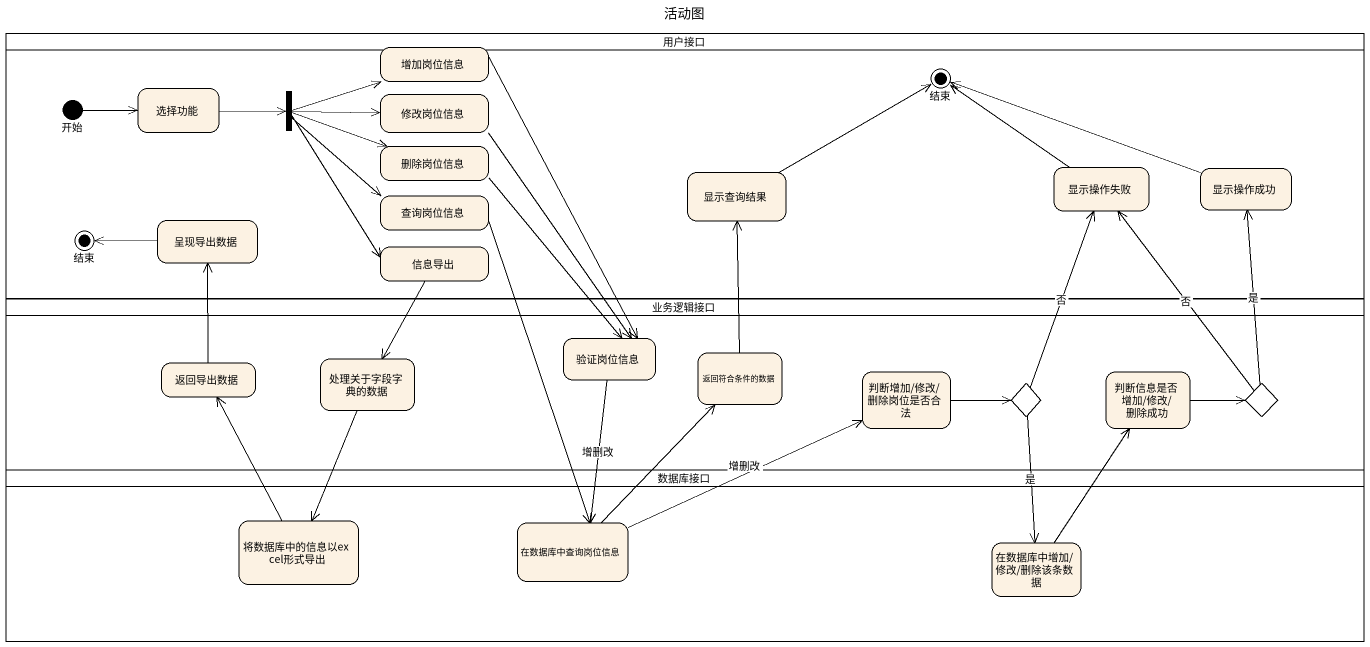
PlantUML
@startuml
title 活动图
hide empty description
state 用户接口 <<partition>> {
  state 增加岗位信息
  state 结束 <<end>>
  state 开始 <<start>>
  state 选择功能
  state fork1 <<fork>>
  state 修改岗位信息
  state 删除岗位信息
  state 查询岗位信息
  state 显示查询结果
  state 显示操作失败
  state 显示操作成功
  state "结束" as 结束_2 <<end>>
  state 呈现导出数据
  state 信息导出
}
state 业务逻辑接口 <<partition>> {
  state 验证岗位信息
  state 返回导出数据
  state 处理关于字段字典的数据
  state 返回符合条件的数据
  state "判断增加/修改/删除岗位是否合法" as 判断增加_修改_删除岗位是否合法
  state "判断信息是否增加/修改/删除成功" as 判断信息是否增加_修改_删除成功
  state choice1 <<choice>>
  state choice2 <<choice>>
}
state 数据库接口 <<partition>> {
  state 将数据库中的信息以excel形式导出
  state 在数据库中查询岗位信息
  state "在数据库中增加/修改/删除该条数据" as 在数据库中增加_修改_删除该条数据
}
增加岗位信息 --> 验证岗位信息
开始 -right-> 选择功能
选择功能 -right-> fork1
fork1 -right-> 增加岗位信息
fork1 -right-> 修改岗位信息
fork1 -right-> 删除岗位信息
fork1 --> 查询岗位信息
fork1 --> 信息导出
修改岗位信息 --> 验证岗位信息
删除岗位信息 --> 验证岗位信息
查询岗位信息 --> 在数据库中查询岗位信息
显示查询结果 -right-> 结束
显示操作失败 -up-> 结束
显示操作成功 -left-> 结束
呈现导出数据 -left-> 结束_2
信息导出 --> 处理关于字段字典的数据
验证岗位信息 --> 在数据库中查询岗位信息 : 增删改
返回导出数据 -up-> 呈现导出数据
处理关于字段字典的数据 --> 将数据库中的信息以excel形式导出
返回符合条件的数据 -up-> 显示查询结果
判断增加_修改_删除岗位是否合法 -right-> choice1
判断信息是否增加_修改_删除成功 -right-> choice2
choice1 -up-> 显示操作失败 : 否
choice1 --> 在数据库中增加_修改_删除该条数据 : 是
choice2 -up-> 显示操作失败 : 否
choice2 -up-> 显示操作成功 : 是
将数据库中的信息以excel形式导出 -up-> 返回导出数据
在数据库中查询岗位信息 -up-> 返回符合条件的数据
在数据库中查询岗位信息 -right-> 判断增加_修改_删除岗位是否合法 : 增删改
在数据库中增加_修改_删除该条数据 -up-> 判断信息是否增加_修改_删除成功
@enduml
